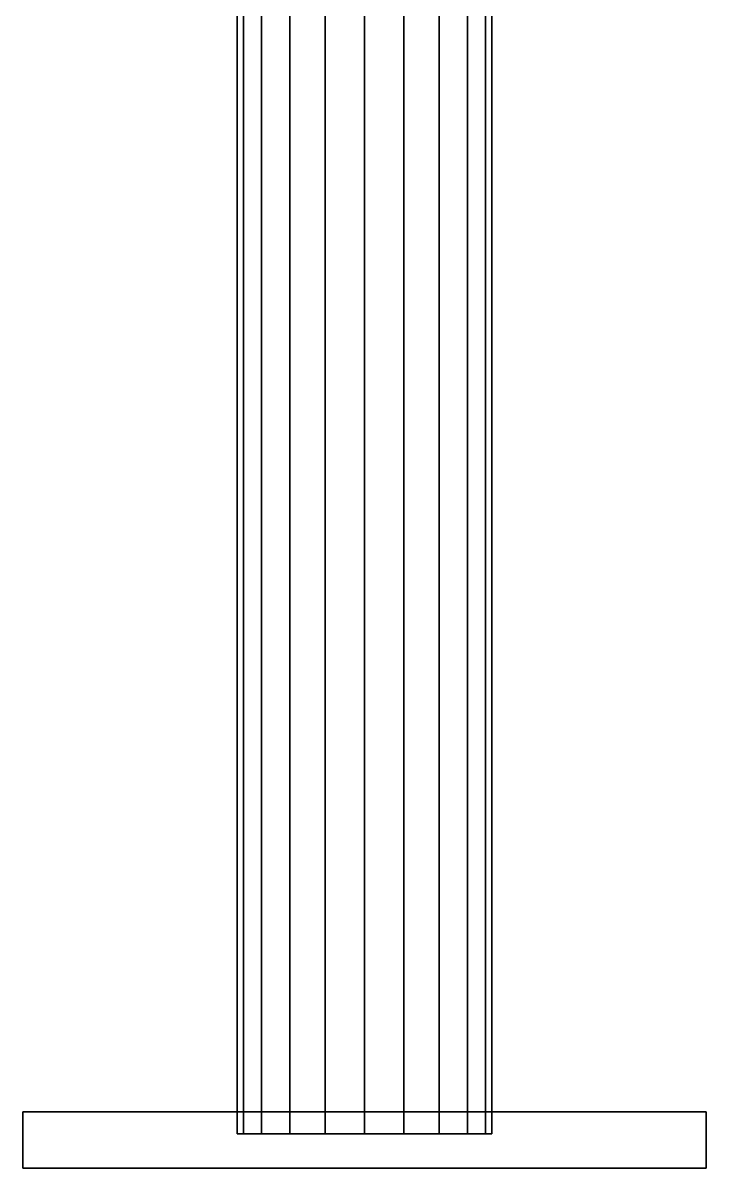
# Model space of a CAD drawing. Header units: metres. Extents: x -11.3 to 11.3, y -27.7 to 5.8.
# Drawn here: x -5 to 5, y -27.7 to -10.94 of the extents above; entities that cross this region are included whole.
import ezdxf

# ---------------------------------------------------------------- set-up
doc = ezdxf.new("R2010")
doc.units = ezdxf.units.M

msp = doc.modelspace()

# ---------------------------------------------------------------- linework, layer by layer
at = {"layer": 'layer1', "color": 1}
for points in [[(-1.7711, 1.31119, -0.57547), (-1.86225, 1.31119), (-1.86225, -27.19406), (-1.7711, -27.19406, -0.57547)], [(-1.86225, 1.31119), (-1.7711, 1.31119, 0.57547), (-1.7711, -27.19406, 0.57547), (-1.86225, -27.19406)], [(-1.50659, 1.31119, -1.0946), (-1.7711, 1.31119, -0.57547), (-1.7711, -27.19406, -0.57547), (-1.50659, -27.19406, -1.0946)], [(-1.7711, 1.31119, 0.57547), (-1.50659, 1.31119, 1.0946), (-1.50659, -27.19406, 1.0946), (-1.7711, -27.19406, 0.57547)], [(-1.0946, 1.31119, -1.50659), (-1.50659, 1.31119, -1.0946), (-1.50659, -27.19406, -1.0946), (-1.0946, -27.19406, -1.50659)], [(-1.50659, 1.31119, 1.0946), (-1.0946, 1.31119, 1.50659), (-1.0946, -27.19406, 1.50659), (-1.50659, -27.19406, 1.0946)], [(-0.57547, 1.31119, -1.7711), (-1.0946, 1.31119, -1.50659), (-1.0946, -27.19406, -1.50659), (-0.57547, -27.19406, -1.7711)], [(-1.0946, 1.31119, 1.50659), (-0.57547, 1.31119, 1.7711), (-0.57547, -27.19406, 1.7711), (-1.0946, -27.19406, 1.50659)], [(0, 1.31119, -1.86225), (-0.57547, 1.31119, -1.7711), (-0.57547, -27.19406, -1.7711), (0, -27.19406, -1.86225)], [(-0.57547, 1.31119, 1.7711), (0, 1.31119, 1.86225), (0, -27.19406, 1.86225), (-0.57547, -27.19406, 1.7711)], [(0, 1.31119, 1.86225), (0.57547, 1.31119, 1.7711), (0.57547, -27.19406, 1.7711), (0, -27.19406, 1.86225)], [(0.57546, 1.31119, -1.7711), (0, 1.31119, -1.86225), (0, -27.19406, -1.86225), (0.57546, -27.19406, -1.7711)], [(1.0946, 1.31119, -1.50659), (0.57546, 1.31119, -1.7711), (0.57546, -27.19406, -1.7711), (1.0946, -27.19406, -1.50659)], [(0.57547, 1.31119, 1.7711), (1.0946, 1.31119, 1.50659), (1.0946, -27.19406, 1.50659), (0.57547, -27.19406, 1.7711)], [(1.0946, 1.31119, 1.50659), (1.50659, 1.31119, 1.0946), (1.50659, -27.19406, 1.0946), (1.0946, -27.19406, 1.50659)], [(1.50659, 1.31119, -1.0946), (1.0946, 1.31119, -1.50659), (1.0946, -27.19406, -1.50659), (1.50659, -27.19406, -1.0946)], [(1.50659, 1.31119, 1.0946), (1.7711, 1.31119, 0.57546), (1.7711, -27.19406, 0.57546), (1.50659, -27.19406, 1.0946)], [(1.7711, 1.31119, -0.57547), (1.50659, 1.31119, -1.0946), (1.50659, -27.19406, -1.0946), (1.7711, -27.19406, -0.57547)], [(1.7711, 1.31119, 0.57546), (1.86225, 1.31119), (1.86225, -27.19406), (1.7711, -27.19406, 0.57546)], [(1.86225, 1.31119), (1.7711, 1.31119, -0.57547), (1.7711, -27.19406, -0.57547), (1.86225, -27.19406)], [(5, -26.87427, -5), (-5, -26.87427, -5), (-5, -27.69614, -5), (5, -27.69614, -5)], [(-5, -26.87427, -5), (-5, -26.87427, 5), (-5, -27.69614, 5), (-5, -27.69614, -5)], [(-5, -26.87427, 5), (5, -26.87427, 5), (5, -27.69614, 5), (-5, -27.69614, 5)], [(5, -26.87427, 5), (-5, -26.87427, 5), (-5, -26.87427, -5), (5, -26.87427, -5)], [(5, -26.87427, 5), (5, -26.87427, -5), (5, -27.69614, -5), (5, -27.69614, 5)], [(0, -27.19406), (-1.7711, -27.19406, -0.57547), (-1.86225, -27.19406)], [(0, -27.19406), (-1.86225, -27.19406), (-1.7711, -27.19406, 0.57547)], [(0, -27.19406), (-1.50659, -27.19406, -1.0946), (-1.7711, -27.19406, -0.57547)], [(0, -27.19406), (-1.7711, -27.19406, 0.57547), (-1.50659, -27.19406, 1.0946)], [(0, -27.19406), (-1.0946, -27.19406, -1.50659), (-1.50659, -27.19406, -1.0946)], [(0, -27.19406), (-1.50659, -27.19406, 1.0946), (-1.0946, -27.19406, 1.50659)], [(0, -27.19406), (-0.57547, -27.19406, -1.7711), (-1.0946, -27.19406, -1.50659)], [(0, -27.19406), (-1.0946, -27.19406, 1.50659), (-0.57547, -27.19406, 1.7711)], [(0, -27.19406), (0, -27.19406, -1.86225), (-0.57547, -27.19406, -1.7711)], [(0, -27.19406), (-0.57547, -27.19406, 1.7711), (0, -27.19406, 1.86225)], [(0, -27.19406), (0, -27.19406, 1.86225), (0.57547, -27.19406, 1.7711)], [(0, -27.19406), (0.57547, -27.19406, 1.7711), (1.0946, -27.19406, 1.50659)], [(0, -27.19406), (1.0946, -27.19406, 1.50659), (1.50659, -27.19406, 1.0946)], [(0, -27.19406), (1.50659, -27.19406, 1.0946), (1.7711, -27.19406, 0.57546)], [(0, -27.19406), (1.7711, -27.19406, 0.57546), (1.86225, -27.19406)], [(0, -27.19406), (1.86225, -27.19406), (1.7711, -27.19406, -0.57547)], [(0, -27.19406), (1.7711, -27.19406, -0.57547), (1.50659, -27.19406, -1.0946)], [(0, -27.19406), (1.50659, -27.19406, -1.0946), (1.0946, -27.19406, -1.50659)], [(0, -27.19406), (1.0946, -27.19406, -1.50659), (0.57546, -27.19406, -1.7711)], [(0, -27.19406), (0.57546, -27.19406, -1.7711), (0, -27.19406, -1.86225)], [(5, -27.69614, -5), (-5, -27.69614, -5), (-5, -27.69614, 5), (5, -27.69614, 5)]]:
    msp.add_3dface(points, dxfattribs=at)

doc.saveas('drawing.dxf')
